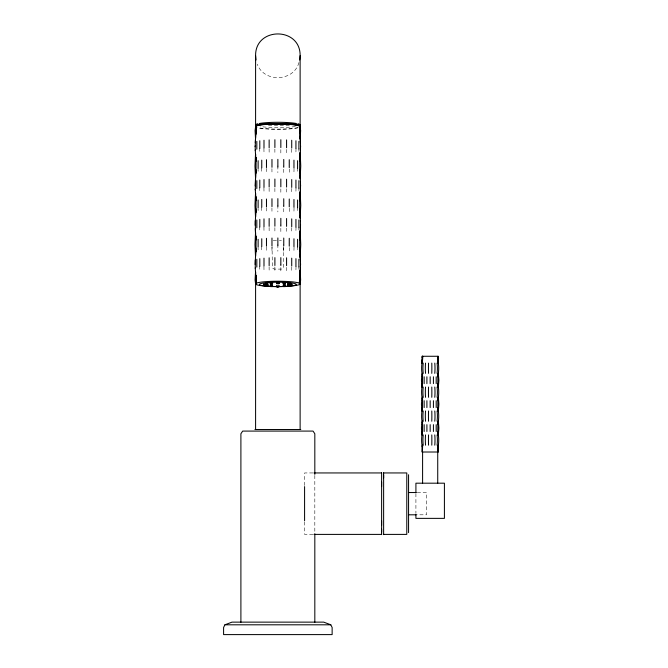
<?xml version="1.0" encoding="UTF-8"?>
<svg xmlns="http://www.w3.org/2000/svg" width="668" height="668" viewBox="0 0 668 668"><rect width="100%" height="100%" fill="white"/><g stroke="black" fill="none" stroke-linecap="round" stroke-linejoin="round"><path stroke-width="0.5" stroke-dasharray="3.34 2.5" d="M280.836 152.964L280.844 149.047M280.836 192.267L280.844 188.351M280.836 231.571L280.836 224.698M280.836 270.874L280.836 264.002M283.758 172.544L283.766 165.672M283.758 211.848L283.766 204.976M283.758 251.151L283.766 244.279M286.58 152.78L286.622 148.864M286.58 192.083L286.622 188.167M286.58 231.387L286.622 227.471M286.58 270.69L286.622 266.774M289.252 172.277L289.302 168.353M289.252 211.581L289.302 207.656M289.252 250.884L289.302 246.96M291.724 152.421L291.791 148.505M291.724 191.724L291.791 187.808M291.724 231.028L291.791 227.112M291.724 270.34L291.791 266.415M293.962 171.843L294.045 167.918M293.962 211.146L294.045 207.222M293.962 250.45L294.045 246.525M295.932 151.92L296.024 147.995M295.932 191.223L296.024 187.307M295.932 230.527L296.024 226.611M295.932 269.83L296.024 265.914M297.586 171.275L297.686 167.351M297.586 210.579L297.686 206.654M297.586 249.882L297.686 245.966M298.905 151.31L298.98 148.363M298.905 190.614L298.98 187.666M298.905 229.917L298.98 226.97M298.905 269.221L298.98 266.273M298.938 62.516C293.937 81.78 263.952 82.89 257.289 64.186M273.187 240.647L278.372 240.355M279.391 240.355L281.42 240.355M312.908 472.944L304.583 472.944L304.583 485.669M417.249 492.541L426.601 492.541L426.601 514.803L417.249 514.803M312.908 534.4L304.583 534.4L304.583 521.675M258.082 169.313L258.132 171.275M258.082 208.616L258.132 210.579M258.082 247.928L258.132 249.882M259.702 147.995L259.794 151.92M259.702 187.307L259.794 191.223M259.702 226.611L259.794 230.527M259.702 265.914L259.794 269.83M261.672 167.918L261.756 171.843M261.672 207.222L261.756 211.146M261.672 246.525L261.756 250.45M263.927 148.505L263.994 152.421M263.927 187.808L263.994 191.724M263.927 227.112L263.994 231.028M263.927 266.415L263.994 270.34M266.415 168.353L266.474 172.277M266.415 207.656L266.474 211.581M266.415 246.96L266.474 250.884M269.104 148.864L269.146 152.78M269.104 188.167L269.146 192.083M269.104 227.471L269.146 231.387M269.104 266.774L269.146 270.69M271.934 168.628L271.968 172.544M271.934 207.932L271.968 211.848M271.934 247.235L271.968 251.151M274.874 149.047L274.89 152.964M274.874 188.351L274.89 192.267M274.874 227.654L274.89 231.571M274.874 266.958L274.89 270.874M415.913 493.535L415.913 513.191M314.82 475.416L314.82 532.705M283.649 246.617L283.649 266.883L283.349 267.985L281.42 269.095L274.298 269.095L272.369 267.985L272.068 246.617M277.863 165.764L277.863 172.636M277.863 205.068L277.863 211.94M277.863 244.371L277.863 251.243M298.22 127.471A22.044 2.63 0 0 1 277.855 129.091A22.044 2.63 0 0 1 257.489 127.471M295.348 126.519A22.044 2.63 0 0 1 260.37 126.519M297.844 127.864A22.269 2.655 0 0 1 277.162 129.341A22.269 2.655 0 0 1 257.297 127.697M289.327 125.526A22.269 0.969 0 0 1 267.375 125.551"/><path stroke-width="1" d="M381.62 532.062L381.62 529.223M381.62 525.399L381.62 520.739M381.62 486.596L381.62 481.945M383.624 477.937L383.624 475.073M274.89 139.704L274.89 147.57M274.89 179.016L274.89 186.873M274.89 218.319L274.89 226.176M274.89 257.623L274.89 265.48M280.836 147.57L280.836 139.704M280.836 186.873L280.836 179.016M280.836 226.176L280.836 218.319M280.836 265.48L280.836 257.623M271.968 159.427L271.968 167.292M271.968 198.73L271.968 206.596M271.968 238.042L271.968 245.899M283.758 167.292L283.758 159.427M283.758 206.596L283.758 198.73M283.758 245.899L283.758 238.042M269.146 139.896L269.146 147.753M269.146 179.199L269.146 187.057M269.146 218.503L269.146 226.36M269.146 257.806L269.146 265.664M286.58 147.753L286.58 139.896M286.58 187.057L286.58 179.199M286.58 226.36L286.58 218.503M286.58 265.664L286.58 257.806M300.116 230.752L300.007 236.389L300.199 232.456M300.091 271.934L300.116 270.056M266.474 159.702L266.474 167.559M266.474 199.006L266.474 206.863M266.474 238.309L266.474 246.175M289.252 167.559L289.252 159.702M289.252 206.863L289.252 199.006M289.252 246.175L289.252 238.309M422.009 361.396L421.984 363.108A35.604 34.92 -90 0 0 421.984 373.362L421.433 380.201L421.967 387.039A35.604 34.92 -90 0 0 421.984 397.301L421.433 404.14L421.967 410.979A35.604 34.92 -90 0 0 421.984 421.241L421.433 428.079L421.967 434.918A35.604 34.92 -90 0 0 421.984 445.172L422.059 452.011L438.266 452.011L438.367 445.172A35.604 34.92 -90 0 0 438.342 434.918L438.893 428.079L438.367 421.241A35.604 34.92 -90 0 0 438.342 410.979L438.893 404.14L438.367 397.301A35.604 34.92 -90 0 0 438.342 387.039L438.291 383.624L438.241 387.039L438.183 385.336M422.009 385.336L421.984 387.039L422.193 383.624L422.092 387.039L422.067 385.336M422.376 375.074L422.401 373.362L422.351 375.074M422.009 409.267L421.984 410.979L422.193 407.563L422.092 410.979L422.067 409.267M422.376 399.013L422.401 397.301L422.351 399.013M422.009 433.206L421.984 434.918L422.193 431.495L422.092 434.918L422.067 433.206M422.376 422.944L422.401 421.241L422.351 422.944M422.376 446.884L422.401 445.172L422.351 446.884M263.994 140.247L263.994 148.104M263.994 179.55L263.994 187.416M263.994 218.853L263.994 226.719M263.994 258.157L263.994 266.023M291.724 148.104L291.724 140.247M291.724 187.416L291.724 179.55M291.724 226.719L291.724 218.853M291.724 266.023L291.724 258.157M422.376 357.973L422.41 356.269L422.351 357.973M255.627 138.301L255.71 134.193L255.168 146.693M255.627 177.604L255.71 173.496L255.276 189.921M255.627 216.908L255.71 212.808L255.168 225.3M255.627 256.211L255.71 252.112L255.168 264.603M261.756 160.136L261.756 167.994M261.756 199.44L261.756 207.297M261.756 238.743L261.756 246.601M293.962 167.994L293.962 160.136M293.962 207.297L293.962 199.44M293.962 246.601L293.962 238.743M259.794 140.748L259.794 148.613M259.794 180.051L259.794 187.917M259.794 219.354L259.794 227.22M259.794 258.658L259.794 266.524M295.932 148.613L295.932 140.748M295.932 187.917L295.932 180.051M295.932 227.22L295.932 219.354M295.932 266.524L295.932 258.658M300.141 152.404L300.007 157.782L300.199 153.849M300.141 191.708L300.007 197.085L300.199 193.152M300.091 232.982L300.141 231.011M300.141 270.315L300.007 275.692L300.441 267.826M426.902 376.785L426.902 383.624M426.902 400.716L426.902 407.563M426.902 424.656L426.902 431.495M433.423 383.624L433.423 376.785M433.423 407.563L433.423 400.716M433.423 431.495L433.423 424.656M258.132 160.696L258.132 168.561M258.132 199.999L258.132 207.865M258.132 239.303L258.132 247.168M297.586 168.561L297.586 160.696M297.586 207.865L297.586 199.999M297.586 247.168L297.586 239.303M256.821 141.365L256.821 149.223M256.821 180.669L256.821 188.526M256.821 219.972L256.821 227.83M256.821 259.276L256.821 267.133M298.905 149.223L298.905 141.365M298.905 188.526L298.905 180.669M298.905 227.83L298.905 219.972M298.905 267.133L298.905 259.276M255.168 185.996L255.518 178.131M255.276 220.657L255.518 233.157M255.276 259.961L255.276 268.536M300.149 156.421L300.441 149.908M300.441 150.617L300.558 145.975M300.149 195.724L300.441 189.211M300.441 189.921L300.558 185.286M300.558 224.59L300.199 233.157M300.441 229.233L300.441 220.657M300.558 263.893L300.199 272.461M255.919 161.539L256.094 157.431L256.003 173.329L255.919 169.396M255.919 200.843L256.094 196.734L256.003 212.633L255.919 208.7M255.919 240.146L256.094 236.038L256.003 251.936L255.919 248.003M424.147 376.785L424.147 383.624M424.147 400.716L424.147 407.563M424.147 424.656L424.147 431.495M436.187 383.624L436.187 376.785M436.187 407.563L436.187 400.716M436.187 431.495L436.187 424.656M299.798 169.396L299.623 173.154L299.715 157.606L299.798 161.539M299.798 208.7L299.623 212.457L299.715 196.91L299.798 200.843M299.798 248.003L299.623 251.761L299.715 236.213L299.798 240.146M255.518 154.199L254.967 165.99L255.518 177.78M255.518 193.503L254.967 205.293L255.518 217.083M255.518 232.806L254.967 244.597L255.518 256.387M255.518 272.11L255.084 279.967L255.594 283.9M300.199 138.476L300.633 130.611L300.124 126.686M300.199 177.78L300.75 165.99L300.191 152.321M300.199 217.083L300.75 205.293L300.191 191.624M300.199 256.387L300.75 244.597L300.191 230.928M422.293 376.785L422.585 373.362L422.401 387.039L422.351 383.624M422.293 400.716L422.585 397.301L422.401 410.979L422.351 407.563M422.293 424.656L422.585 421.241L422.401 434.918L422.351 431.495M255.276 142.76L255.518 138.827M437.974 383.624L437.74 387.039L437.924 373.362L437.974 376.785M437.974 407.563L437.74 410.979L437.924 397.301L437.974 400.716M437.974 431.495L437.74 434.918L437.924 421.241L437.974 424.656M255.594 127.813L255.594 55.669C255.159 26.703 300.567 26.703 300.124 55.669L300.124 127.813M299.698 60.011L300.124 55.669M255.594 126.686L255.084 130.611L255.518 138.476M300.124 283.9L300.633 279.967L300.191 270.231M224.924 624.805L223.588 627.477L223.588 634.6L332.138 634.6L332.138 627.477L330.802 624.805L323.729 622.133L231.988 622.133L224.924 624.805L330.802 624.805M265.455 283.307L265.455 284.409L267.86 284.409L267.86 283.307L265.806 283.207L265.806 286.054L267.86 285.954L267.86 284.852M263.718 284.075L263.718 285.186L266.123 285.186L266.123 284.075M267.86 284.409L265.455 284.409M270.189 282.739L270.189 283.842L272.594 283.842L272.594 282.739M266.123 285.186L263.718 285.186M277.011 282.43L276.661 283.641L279.065 283.641L279.065 282.531L277.863 282.389L277.011 282.43L276.661 283.641M265.455 284.852L265.455 285.954L267.86 285.954M270.189 283.842L272.594 283.842M270.189 285.411L270.189 286.522L272.594 286.522L272.594 285.411M270.189 286.522L272.594 286.522M283.123 282.739L283.123 283.842L285.528 283.842L285.528 282.739M283.123 283.842L285.528 283.842M276.661 286.731L279.065 286.731L279.065 285.62L278.706 286.831L277.863 286.873L276.661 286.731L276.661 285.62L277.011 286.831M287.858 283.307L287.858 284.409L290.263 284.409L290.263 283.307M283.123 285.411L283.123 286.522L285.528 286.522L285.528 285.411M290.263 284.409L287.858 284.409M289.595 284.075L289.595 285.186L291.999 285.186L291.999 284.075M283.123 286.522L285.528 286.522M287.858 284.852L287.858 285.954L290.263 285.954L290.263 284.852M289.595 285.186L291.999 285.186M287.858 285.954L290.263 285.954M277.011 283.533L279.065 283.641M289.912 286.054L289.912 283.207L288.217 283.207L288.217 284.51M254.925 429.524L300.792 429.524M313.952 472.944L381.62 472.944M383.624 472.944L406.787 472.944L406.787 534.4L383.624 534.4M408.933 492.541L416.214 492.541M408.933 514.803L416.214 514.803M313.952 534.4L381.62 534.4M255.594 55.669L256.019 60.011M438.241 361.396L438.342 363.108A35.604 34.92 -90 0 1 438.342 373.362L438.133 376.785L438.342 373.362L438.893 380.201L438.367 387.039L438.241 385.336M300.258 139.812L300.441 142.76M300.441 182.063L300.091 173.672L300.124 178.79M300.441 221.367L300.091 212.975L300.124 218.327M300.441 260.67L300.107 254.775M255.276 149.908L255.518 154.55M255.276 189.211L255.518 193.854M255.276 228.523L255.627 236.564L255.627 232.631M255.276 267.826L255.518 272.461M300.107 136.857L300.199 138.827M300.107 176.16L300.199 178.131M300.199 217.434L300.107 215.463L300.091 217.259M438.183 361.396L438.241 363.108L438.291 359.685L438.342 363.108L438.266 356.269L422.059 356.269L421.967 363.108L422.193 359.685L422.092 363.108L422.067 361.396M300.558 146.693L300.091 134.368L300.124 139.261M300.441 181.354L300.558 185.996M300.558 264.603L300.091 252.279L300.124 257.865M255.168 145.975L255.276 150.617M255.518 153.849L255.627 157.949L255.627 154.024M255.518 193.152L255.627 197.26L255.627 193.328M255.518 271.759L255.627 275.867L255.627 271.934M300.049 136.773L300.091 138.652M300.049 176.076L300.091 177.955M300.049 254.683L300.091 256.562M437.732 451.977L437.732 483.189M430.167 376.785L430.167 383.624M430.167 400.716L430.167 407.563M430.167 424.656L430.167 431.495M422.594 451.977L422.594 483.189M415.913 492.5L415.913 483.189L444.412 483.189L444.412 518.368L415.913 518.368L415.913 514.226M408.565 474.723L408.565 532.621M383.624 472.719L383.624 534.625M381.62 472.719L381.62 534.625M314.82 474.372L314.82 433.757L313.041 431.085L242.676 431.085L240.897 433.757L240.897 622.275M314.82 533.74L314.82 622.275M304.583 486.605L304.583 520.739M300.124 153.824L300.091 156.337M300.124 192.317L300.091 195.641M300.124 231.854L300.124 233.934M300.124 271.383L300.124 273.471M300.124 281.787L300.124 429.524M291.649 283.975L291.649 285.286M290.797 283.933L290.797 285.036M289.06 283.157L289.06 284.267M289.06 284.702L289.06 286.096M288.217 284.752L288.217 286.054M285.178 282.639L285.178 283.942M285.178 285.311L285.178 286.622M284.326 282.597L284.326 283.992M284.326 285.269L284.326 286.664M283.483 282.639L283.483 283.942M283.483 285.311L283.483 286.622M278.706 282.43L278.706 283.533M277.863 159.335L277.863 167.2M277.863 198.638L277.863 206.504M277.863 237.942L277.863 245.807M277.863 282.389L277.863 283.491M277.863 285.478L277.863 286.873M272.243 282.639L272.243 283.942M272.243 285.311L272.243 286.622M271.392 282.597L271.392 283.992M271.392 285.269L271.392 286.664M270.54 282.639L270.54 283.942M270.54 285.311L270.54 286.622M267.509 283.207L267.509 284.309M267.509 284.752L267.509 286.054M266.657 283.157L266.657 284.267M266.657 284.702L266.657 286.096M264.92 283.933L264.92 285.036M264.077 283.975L264.077 285.286M255.594 282.831L255.594 429.524M256.236 126.978A22.044 2.63 0 0 1 277.863 123.831A22.044 2.63 0 0 1 299.481 126.978M256.245 125.425A22.044 2.63 0 0 1 257.489 123.906M259.526 123.455A22.044 2.63 0 0 1 296.183 123.455M298.22 123.906A22.044 2.63 0 0 1 299.481 125.425M423.228 445.172A35.604 29.609 -90 0 1 423.228 434.918M425.533 445.172A35.604 19.781 -90 0 1 425.533 434.918M428.539 445.172A35.604 6.947 -90 0 1 428.539 434.918M431.787 434.918A35.604 6.947 -90 0 1 431.787 445.172M434.793 434.918A35.604 19.781 -90 0 1 434.793 445.172M437.097 434.918A35.604 29.609 -90 0 1 437.097 445.172M423.228 421.241A35.604 29.609 -90 0 1 423.228 410.979M425.533 421.241A35.604 19.781 -90 0 1 425.533 410.979M428.539 421.241A35.604 6.947 -90 0 1 428.539 410.979M431.787 410.979A35.604 6.947 -90 0 1 431.787 421.241M434.793 410.979A35.604 19.781 -90 0 1 434.793 421.241M437.097 410.979A35.604 29.609 -90 0 1 437.097 421.241M423.228 397.301A35.604 29.609 -90 0 1 423.228 387.039M425.533 397.301A35.604 19.781 -90 0 1 425.533 387.039M428.539 397.301A35.604 6.947 -90 0 1 428.539 387.039M431.787 387.039A35.604 6.947 -90 0 1 431.787 397.301M434.793 387.039A35.604 19.781 -90 0 1 434.793 397.301M437.097 387.039A35.604 29.609 -90 0 1 437.097 397.301M423.228 373.362A35.604 29.609 -90 0 1 423.228 363.108M425.533 373.362A35.604 19.781 -90 0 1 425.533 363.108M428.539 373.362A35.604 6.947 -90 0 1 428.539 363.108M431.787 363.108A35.604 6.947 -90 0 1 431.787 373.362M434.793 363.108A35.604 19.781 -90 0 1 434.793 373.362M437.097 363.108A35.604 29.609 -90 0 1 437.097 373.362M256.028 127.204A22.269 2.655 0 0 1 277.83 124.023A22.269 2.655 0 0 1 299.707 127.204M256.036 124.883A22.269 0.969 0 0 1 277.796 123.722A22.269 0.969 0 0 1 299.715 124.883M437.949 361.396L437.924 363.108L437.983 361.396M437.949 385.336L437.924 387.039L437.983 385.336M437.966 408.415L437.924 410.979L438.008 408.415M438.342 397.301L438.133 400.716L438.342 397.301M437.966 432.355L437.924 434.918L438.008 432.355M438.342 421.241L438.133 424.656L438.342 421.241M438.342 445.172L438.133 448.595L438.342 445.172M437.966 449.447L437.924 452.011L438.008 449.447M256.094 275.341L256.019 283.382L256.094 275.341M299.798 130.093L299.623 133.851L299.698 126.16L299.798 130.093M422.585 445.172L422.41 452.011L422.585 445.172M437.974 359.685L437.74 363.108L437.924 356.269L437.974 359.685M422.677 356.269L422.401 363.108L422.677 356.269M437.974 448.595L437.649 452.011L437.924 445.172L437.974 448.595M256.353 125.993L256.003 134.026L256.353 125.993M299.798 279.449L299.364 283.215L299.715 275.517L299.798 279.449M268.619 286.338A18.479 2.204 0 0 0 296.341 284.434A18.479 2.204 0 0 0 268.619 282.522A18.479 2.204 0 0 0 268.619 286.338M265.588 286.113A22.269 2.655 0 0 0 300.082 284.075A22.269 2.655 0 0 0 267.91 281.512A22.269 2.655 0 0 0 265.588 286.113"/></g></svg>
